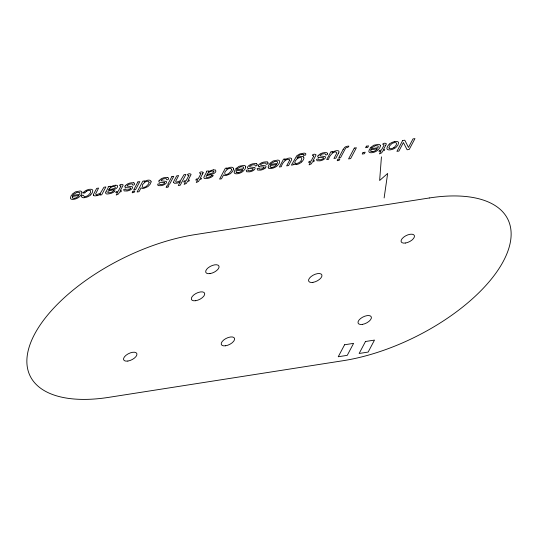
<?xml version="1.0" encoding="UTF-8"?>
<svg xmlns="http://www.w3.org/2000/svg" width="538" height="538" viewBox="0 0 538 538"><rect width="100%" height="100%" fill="white"/><g stroke="black" fill="none" stroke-linecap="round" stroke-linejoin="round"><path stroke-width="0.81" d="M381.435 156.867L379.64 180.499L387.663 173.444L384.125 197.944M120.922 186C117.6 185.933 121.164 183.176 123.101 184.87A1.567 0.746 -26.3 0 1 123.101 185.011L123.007 185.368A16.16 7.687 -26.3 0 1 122.496 186.444L120.115 190.963L121.521 190.741L120.976 191.777L119.564 191.999L118.535 193.942L116.208 195.038L117.661 192.295L115.731 192.597L116.282 191.562L118.205 191.259L120.64 186.673A6.745 3.208 -26.3 0 0 120.922 186.054M257.13 164.897C257.191 165.973 254.649 166.558 255.046 165.173A2.623 1.251 -26.3 0 0 254.474 164.756L252.033 164.971L250.103 165.939A1.695 0.807 -26.3 0 0 249.867 166.181A1.755 0.834 -26.3 0 0 249.645 166.545L249.619 166.639A1.264 0.605 -26.3 0 0 249.659 166.888L254.743 167.594A3.046 1.446 -26.3 0 1 254.985 167.836A3.282 1.56 -26.3 0 1 255.019 168.643A3.457 1.648 -26.3 0 1 254.178 169.826A3.618 1.722 -26.3 0 1 252.699 170.842L251.683 171.279A6.819 3.241 -26.3 0 1 251.273 171.42A6.745 3.208 -26.3 0 1 249.538 171.837L246.626 171.763L246.216 170.338L248.186 169.867L248.482 170.728L249.975 170.768A7.445 3.544 -26.3 0 0 250.6 170.654L252.019 170.169A1.432 0.679 -26.3 0 0 253.055 168.898M268.038 163.189C268.099 164.265 265.564 164.85 265.96 163.471A2.623 1.251 -26.3 0 0 265.382 163.054L262.947 163.263L261.017 164.231A1.755 0.834 -26.3 0 0 260.56 164.836L260.533 164.937A1.264 0.605 -26.3 0 0 260.567 165.179L265.651 165.886A3.046 1.446 -26.3 0 1 265.893 166.128A3.282 1.56 -26.3 0 1 265.933 166.941A3.457 1.648 -26.3 0 1 265.093 168.118M327.487 153.895C327.548 154.971 325.006 155.556 325.403 154.171A2.623 1.251 -26.3 0 0 324.831 153.754L322.397 153.969L320.466 154.937A1.755 0.834 -26.3 0 0 320.002 155.543L319.976 155.637A1.264 0.605 -26.3 0 0 320.016 155.886L325.1 156.592A3.046 1.446 -26.3 0 1 325.342 156.834A3.282 1.56 -26.3 0 1 325.376 157.641A3.457 1.648 -26.3 0 1 324.542 158.824A3.618 1.722 -26.3 0 1 323.056 159.84L322.04 160.277A6.819 3.241 -26.3 0 1 321.63 160.418A6.745 3.208 -26.3 0 1 319.895 160.835L316.983 160.761L316.573 159.335L318.543 158.865L318.839 159.725L320.332 159.766A7.445 3.544 -26.3 0 0 320.957 159.651L322.376 159.167A1.432 0.679 -26.3 0 0 323.412 157.896M203.055 172.853L203.149 172.49A1.567 0.746 -26.3 0 0 203.142 172.355C201.629 170.788 197.231 173.216 200.97 173.478A6.745 3.208 -26.3 0 1 200.674 174.157L198.253 178.744L196.323 179.046L195.771 180.082L197.702 179.779L196.249 182.523L198.583 181.427L199.611 179.484L201.017 179.262L201.568 178.226L200.156 178.448L202.55 173.929M105.959 191.945L107.808 188.401A30.74 14.62 -26.3 0 0 108.003 187.984L108.178 187.574A4.849 2.307 -26.3 0 0 108.232 186.572L110.243 186.256M338.563 153.101L335.88 158.172L333.964 158.475L336.519 153.639A13.255 6.301 -26.3 0 0 336.862 152.879C334.616 149.039 328.321 157.109 328.624 159.309L326.707 159.604L330.863 151.756L332.578 151.487L331.973 152.637L333.264 151.797A4.566 2.172 -26.3 0 1 335.147 150.996C336.237 150.667 339.357 150.055 339.001 152.086A11.096 5.279 -26.3 0 1 338.55 153.101M108.958 189.625L108.703 190.109L109.187 189.934A20.659 9.825 -26.3 0 1 112.092 189.134M313.513 156.511L311.085 161.104L309.155 161.4L308.604 162.436L310.534 162.133L309.081 164.877L311.415 163.781L312.444 161.837L313.849 161.615L314.394 160.58L312.988 160.801L315.382 156.282A16.16 7.687 -26.3 0 0 315.893 155.206L315.974 154.85A1.567 0.746 -26.3 0 0 315.974 154.709C314.34 153.115 310.083 155.664 313.802 155.812A6.745 3.208 -26.3 0 1 313.499 156.511M385.726 145.287L383.338 149.799L384.744 149.584L384.193 150.62L382.787 150.835L381.758 152.779L379.431 153.881L380.884 151.138L378.954 151.44L379.498 150.405L381.429 150.102L383.863 145.509A6.745 3.208 -26.3 0 0 384.145 144.89C380.628 144.601 384.455 142.126 386.318 143.707A1.567 0.746 -26.3 0 1 386.324 143.848L386.23 144.211A16.16 7.687 -26.3 0 1 385.719 145.287M125.132 186.04C126.981 183.418 130.633 182.49 133.68 182.812M159.093 180.734C160.936 178.105 164.594 177.184 167.641 177.5M258.563 165.179C260.405 162.55 264.064 161.629 267.11 161.945M318.012 155.879C319.854 153.256 323.506 152.328 326.553 152.651A4.452 2.118 -26.3 0 1 327.46 153.902M83.444 192.483L83.034 192.994L84.836 192.866M207.09 175.563L206.39 175.791L205.987 176.989A1.52 0.726 -26.3 0 0 206.135 177.204A2.791 1.325 -26.3 0 0 206.874 177.392L207.419 177.385A6.227 2.966 -26.3 0 0 207.903 177.338A7.169 3.41 -26.3 0 0 208.872 177.157L210.042 176.773A3.443 1.634 -26.3 0 0 211.75 175.361M81.715 195.805C83.948 193.673 83.229 197.244 85.307 196.511A4.257 2.024 -26.3 0 0 85.784 196.431A3.484 1.654 -26.3 0 0 88.165 195.415L90.169 193.176A12.65 6.019 -26.3 0 0 90.458 192.604L90.613 190.822A3.376 1.607 -26.3 0 0 89.059 190.412A3.322 1.58 -26.3 0 0 86.557 191.219M112.099 189.12C118.938 187.594 113.457 184.507 109.974 188.239A2.515 1.197 -26.3 0 0 109.839 188.374M96.88 195.691L97.728 195.462A4.465 2.125 -26.3 0 0 99.591 194.621L100.586 193.942L99.994 195.059L101.722 194.79L105.878 186.935L103.955 187.237L100.276 193.324L96.706 194.635L95.798 194.379L95.703 193.693L98.595 188.078L96.679 188.374L93.908 193.633A9.879 4.701 -26.3 0 0 93.511 194.554M210.055 174.796L210.869 174.601A11.48 5.461 -26.3 0 0 211.864 174.332C213.525 173.821 216.969 172.16 215.577 170.129A3.611 1.715 -26.3 0 0 214.992 169.941L213.579 169.941M72.583 196.437L78.904 195.449A3.934 1.87 -26.3 0 1 74.251 198.354M370.991 149.772L377.306 148.784A3.934 1.87 -26.3 0 1 372.652 151.689M301.966 154.359L299.8 154.957L298.113 156.175A2.401 1.143 -26.3 0 0 297.938 156.383L297.83 156.531A17.714 8.426 -26.3 0 0 297.245 157.533L296.989 157.997L297.897 157.439A4.472 2.125 -26.3 0 1 300.204 156.565L302.181 156.39A4.667 2.219 -26.3 0 1 303.472 156.861L303.661 157.083M296.404 164.507L295.698 164.581A4.56 2.165 -26.3 0 1 294.131 164.285L293.701 163.902L293.197 164.85L291.428 165.126L296.7 155.879A3.652 1.735 -26.3 0 1 296.936 155.65L300.002 153.888L303.943 153.148A5.286 2.515 -26.3 0 1 305.335 153.397L305.429 153.464A3.228 1.533 -26.3 0 1 305.84 154.164L305.523 155.119L303.755 155.22M372.72 151.568L372.545 151.588A3.43 1.627 -26.3 0 1 370.985 151.225L370.924 151.144M272.033 167.311L271.865 167.331A3.43 1.627 -26.3 0 1 270.305 166.968L270.244 166.888M238.072 172.624L237.904 172.644A3.43 1.627 -26.3 0 1 236.343 172.281L236.283 172.2M74.311 198.233L74.136 198.253A3.43 1.627 -26.3 0 1 72.583 197.89L72.522 197.809M115.334 185.301L116.753 185.301A3.611 1.715 -26.3 0 1 117.331 185.489C118.723 187.52 115.287 189.181 113.626 189.692A11.48 5.461 -26.3 0 1 112.63 189.961L111.81 190.156A27.889 13.262 -26.3 0 0 108.844 190.916L108.151 191.151L107.741 192.355A1.52 0.726 -26.3 0 0 107.889 192.564A2.791 1.325 -26.3 0 0 108.629 192.752L109.174 192.752A6.227 2.966 -26.3 0 0 109.658 192.698A7.169 3.41 -26.3 0 0 110.633 192.523L111.796 192.133A3.443 1.634 -26.3 0 0 113.505 190.721M84.264 197.661L84.473 197.641A7.788 3.705 -26.3 0 0 85.098 197.547A6.429 3.06 -26.3 0 0 87.876 196.686A5.01 2.381 -26.3 0 0 90.471 194.958M211.824 175.354C216.222 174.837 209.255 178.549 207.762 178.36C206.626 178.468 203.741 179.315 203.855 177.385A10.309 4.903 -26.3 0 1 204.211 176.578L206.047 173.041A30.74 14.62 -26.3 0 0 206.249 172.617L206.424 172.214A4.849 2.307 -26.3 0 0 206.478 171.205L208.488 170.889A4.781 2.273 -26.3 0 1 208.347 171.804M113.579 190.714C117.957 190.156 111.158 193.841 109.691 193.687C108.515 193.801 105.549 194.736 105.616 192.752A10.309 4.903 -26.3 0 1 105.973 191.945M318.758 157.446L318.947 157.479A19.368 9.213 -26.3 0 0 319.888 157.56L322.531 157.674A7.243 3.443 -26.3 0 1 322.787 157.695A2.051 0.975 -26.3 0 1 323.351 157.923M259.309 166.746L259.498 166.773A19.368 9.213 -26.3 0 0 260.439 166.854L263.082 166.975A7.243 3.443 -26.3 0 1 263.338 166.995A2.051 0.975 -26.3 0 1 263.902 167.224M248.401 168.455L248.59 168.481A19.368 9.213 -26.3 0 0 249.531 168.562L252.174 168.683A7.243 3.443 -26.3 0 1 252.43 168.697A2.051 0.975 -26.3 0 1 252.994 168.925M256.196 163.653C253.149 163.33 249.498 164.258 247.648 166.881A3.383 1.607 -26.3 0 0 248.341 168.502M294.938 163.101A3.43 1.627 -26.3 0 0 299.101 162.563L299.404 162.368A3.43 1.627 -26.3 0 0 299.868 162.025L301.341 160.263A11.587 5.514 -26.3 0 0 301.616 159.712L301.744 157.97A3.41 1.621 -26.3 0 0 297.306 158.656L295.456 160.647A11.09 5.272 -26.3 0 0 295.154 161.192L294.831 162.698A3.558 1.695 -26.3 0 0 295.019 163.041L295.086 163.115M389.008 147.943L389.324 146.417A11.002 5.232 -26.3 0 1 389.626 145.865L391.751 143.68A3.672 1.748 -26.3 0 1 394.536 142.637A3.618 1.722 -26.3 0 1 396.351 143.041A3.524 1.675 -26.3 0 1 396.506 143.303L396.277 144.789A10.713 5.098 -26.3 0 1 395.887 145.522L394.441 147.204A3.497 1.661 -26.3 0 1 393.957 147.56M394.751 141.602A7.949 3.779 -26.3 0 1 395.504 141.501L396.513 141.46A5.588 2.656 -26.3 0 1 398.221 142.025A5.353 2.549 -26.3 0 1 398.591 142.657L397.918 145.119L395.941 147.439A5.185 2.468 -26.3 0 1 394.61 148.353A6.167 2.932 -26.3 0 1 391.113 149.685A7.794 3.705 -26.3 0 1 390.03 149.853L389.27 149.894A5.71 2.717 -26.3 0 1 387.333 149.315A5.656 2.69 -26.3 0 1 386.903 148.387L387.407 146.618A14.351 6.826 -26.3 0 1 387.831 145.892L389.055 144.379A5.037 2.394 -26.3 0 1 389.324 144.13M389.27 144.11A5.992 2.851 -26.3 0 1 394.731 141.642M393.964 147.567A3.672 1.748 -26.3 0 1 388.994 147.957M370.85 151.185A4.775 2.273 -26.3 0 1 371.052 149.766M318.698 157.499A3.383 1.607 -26.3 0 1 317.965 155.886M301.818 161.857A5.467 2.603 -26.3 0 1 296.377 164.561M303.694 157.062A8.265 3.934 -26.3 0 1 301.704 161.837M301.952 154.386A3.9 1.856 -26.3 0 1 303.614 154.413A2.179 1.036 -26.3 0 1 303.728 155.226M268.751 168.078A5.824 2.771 -26.3 0 1 268.516 167.89A5.602 2.663 -26.3 0 1 268.132 167.096L268.872 164.736L277.312 163.417L277.595 162.214A3.934 1.87 -26.3 0 0 277.373 161.669L274.784 161.387L271.468 163.364L269.572 163.505L273.136 160.963L277.763 160.082A5.501 2.616 -26.3 0 1 279.673 161.407L279.269 163.148A11.964 5.689 -26.3 0 1 278.872 163.868L277.231 165.798A5.642 2.683 -26.3 0 1 276.303 166.518A5.911 2.811 -26.3 0 1 275.792 166.847A5.562 2.65 -26.3 0 1 273.089 168.058L272.235 168.273A7.619 3.625 -26.3 0 1 271.374 168.421L270.607 168.481A5.474 2.603 -26.3 0 1 268.744 168.085M271.972 167.432A3.934 1.87 -26.3 0 0 276.626 164.527L270.305 165.516A4.775 2.273 -26.3 0 0 270.17 166.928M267.144 161.918A4.452 2.118 -26.3 0 1 268.011 163.202M259.255 166.8A3.383 1.607 -26.3 0 1 258.516 165.186M263.963 167.197A1.432 0.679 -26.3 0 1 262.927 168.455L261.508 168.945A7.445 3.544 -26.3 0 1 260.883 169.06L259.336 168.993L259.094 168.159L257.124 168.629L257.541 170.055L260.446 170.129A6.745 3.208 -26.3 0 0 262.188 169.719A6.819 3.241 -26.3 0 0 262.598 169.571L263.613 169.134A3.618 1.722 -26.3 0 0 265.086 168.118M256.229 163.626A4.452 2.118 -26.3 0 1 257.103 164.904M238.011 172.745A3.934 1.87 -26.3 0 0 242.665 169.84L236.343 170.828A4.775 2.273 -26.3 0 0 236.209 172.234M208.354 171.797A7.68 3.652 -26.3 0 1 213.633 169.847M207.09 175.549A27.889 13.262 -26.3 0 1 210.049 174.81M203.061 172.853A16.16 7.687 -26.3 0 1 202.544 173.929M167.674 177.473A4.452 2.118 -26.3 0 1 168.542 178.751C168.683 179.82 166.074 180.405 166.491 179.026A2.623 1.251 -26.3 0 0 165.912 178.609L163.478 178.818L161.548 179.786A1.755 0.834 -26.3 0 0 161.091 180.391L161.064 180.492A1.264 0.605 -26.3 0 0 161.104 180.734L166.181 181.441A3.046 1.446 -26.3 0 1 166.43 181.683A3.282 1.56 -26.3 0 1 166.464 182.496A3.457 1.648 -26.3 0 1 165.623 183.673A3.618 1.722 -26.3 0 1 164.144 184.689L163.128 185.126A6.819 3.241 -26.3 0 1 162.718 185.267A6.745 3.208 -26.3 0 1 160.976 185.684L158.071 185.61L157.654 184.184L159.625 183.714L159.921 184.574L161.413 184.615A7.445 3.544 -26.3 0 0 162.039 184.5L163.465 184.016A1.432 0.679 -26.3 0 0 164.493 182.752M159.046 180.734A3.383 1.607 -26.3 0 0 159.786 182.355L160.028 182.328A19.368 9.213 -26.3 0 0 160.97 182.409L163.613 182.53A7.243 3.443 -26.3 0 1 163.868 182.55A2.051 0.975 -26.3 0 1 164.433 182.779M133.713 182.786A4.452 2.118 -26.3 0 1 134.587 184.063C134.722 185.133 132.113 185.718 132.53 184.332A2.623 1.251 -26.3 0 0 131.958 183.915L129.517 184.131L127.587 185.099A1.755 0.834 -26.3 0 0 127.129 185.704L127.102 185.798A1.264 0.605 -26.3 0 0 127.143 186.047L132.227 186.753A3.046 1.446 -26.3 0 1 132.469 186.995A3.282 1.56 -26.3 0 1 132.503 187.802A3.457 1.648 -26.3 0 1 131.662 188.986A3.618 1.722 -26.3 0 1 130.183 190.001L129.167 190.439A6.819 3.241 -26.3 0 1 128.757 190.58A6.745 3.208 -26.3 0 1 127.022 190.997L124.11 190.923L123.7 189.497L125.67 189.026L125.966 189.88L127.459 189.921A7.445 3.544 -26.3 0 0 128.084 189.806L129.503 189.329A1.432 0.679 -26.3 0 0 130.539 188.058M125.092 186.047A3.383 1.607 -26.3 0 0 125.825 187.661L126.074 187.641A19.368 9.213 -26.3 0 0 127.015 187.722L129.658 187.836A7.243 3.443 -26.3 0 1 129.914 187.856A2.051 0.975 -26.3 0 1 130.478 188.085M110.256 186.249A4.781 2.273 -26.3 0 1 110.102 187.163A7.68 3.652 -26.3 0 1 115.388 185.213M108.992 189.618A6.416 3.053 -26.3 0 1 109.813 188.374M93.612 195.375A4.344 2.065 -26.3 0 1 93.538 194.548M96.901 195.563A4.613 2.192 -26.3 0 1 93.511 195.435M84.89 192.86A4.23 2.011 -26.3 0 1 86.537 191.212M84.21 197.742A5.131 2.441 -26.3 0 1 81.621 195.825M90.512 194.964A9.657 4.593 -26.3 0 0 92.442 192.18L92.798 190.472A5.36 2.549 -26.3 0 0 90.808 189.262L89.833 189.295A7.613 3.618 -26.3 0 0 89.039 189.41A5.474 2.603 -26.3 0 0 83.37 192.476M72.448 197.843A4.775 2.273 -26.3 0 1 72.643 196.424M81.964 192.49L81.541 194.063A11.964 5.689 -26.3 0 1 81.144 194.783L79.51 196.713A5.642 2.683 -26.3 0 1 78.575 197.439A5.911 2.811 -26.3 0 1 78.071 197.769A5.562 2.65 -26.3 0 1 75.367 198.979L74.513 199.194A7.619 3.625 -26.3 0 1 73.652 199.336L72.886 199.403A5.474 2.603 -26.3 0 1 71.023 198.999A5.824 2.771 -26.3 0 1 70.794 198.804A5.602 2.663 -26.3 0 1 70.411 198.018L71.15 195.657L79.59 194.339L79.873 193.135A3.934 1.87 -26.3 0 0 79.651 192.591L77.062 192.308L73.746 194.279L71.85 194.42L75.407 191.884L80.041 191.003A5.501 2.616 -26.3 0 1 81.951 192.328L81.964 192.49M245.725 166.881L245.308 168.455A11.964 5.689 -26.3 0 1 244.911 169.174L243.27 171.104A5.642 2.683 -26.3 0 1 242.342 171.83A5.911 2.811 -26.3 0 1 241.831 172.16A5.562 2.65 -26.3 0 1 239.134 173.37L238.273 173.586A7.619 3.625 -26.3 0 1 237.419 173.727L236.646 173.794A5.474 2.603 -26.3 0 1 234.79 173.391A5.824 2.771 -26.3 0 1 234.555 173.196A5.602 2.663 -26.3 0 1 234.171 172.409L234.911 170.048L243.351 168.73L243.633 167.526A3.934 1.87 -26.3 0 0 243.418 166.982L240.822 166.699L237.507 168.67L235.617 168.811L239.175 166.276L243.801 165.395A5.501 2.616 -26.3 0 1 245.711 166.719L245.725 166.881M380.366 145.825L379.949 147.405A11.964 5.689 -26.3 0 1 379.552 148.125L377.918 150.048A5.642 2.683 -26.3 0 1 376.983 150.774A5.911 2.811 -26.3 0 1 376.472 151.104A5.562 2.65 -26.3 0 1 373.775 152.315L372.921 152.53A7.619 3.625 -26.3 0 1 372.061 152.671L371.287 152.738A5.474 2.603 -26.3 0 1 369.431 152.341A5.824 2.771 -26.3 0 1 369.196 152.14A5.602 2.663 -26.3 0 1 368.812 151.353L369.552 148.992L377.992 147.674L378.275 146.471A3.934 1.87 -26.3 0 0 378.059 145.926L375.463 145.643L372.148 147.62L370.258 147.755L373.816 145.22L378.443 144.339A5.501 2.616 -26.3 0 1 380.359 145.663L380.366 145.825M149.1 182.315L148.71 183.66A12.327 5.864 -26.3 0 1 148.407 184.225L146.242 186.471A3.174 1.513 -26.3 0 1 142.362 187.056L142.388 185.079A12.495 5.945 -26.3 0 1 142.678 184.507L144.93 182.174A3.181 1.513 -26.3 0 1 147.136 181.319A3.134 1.493 -26.3 0 1 148.676 181.541L149.1 182.315M231.582 169.416L231.199 170.761A12.327 5.864 -26.3 0 1 230.889 171.326L228.724 173.572A3.174 1.513 -26.3 0 1 224.844 174.157L224.871 172.18A12.495 5.945 -26.3 0 1 225.166 171.609L227.413 169.275A3.181 1.513 -26.3 0 1 229.618 168.421A3.134 1.493 -26.3 0 1 231.158 168.643L231.582 169.416M213.862 171.588L212.813 172.906L210.345 173.754A20.659 9.825 -26.3 0 0 207.433 174.561L206.948 174.749L207.204 174.258A6.416 3.053 -26.3 0 1 208.051 173.007A2.515 1.197 -26.3 0 1 208.219 172.88C209.618 171.824 212.416 170.176 213.862 171.588M289.605 159.954L289.545 160.284A13.255 6.301 -26.3 0 1 289.202 161.037L286.653 165.872L288.57 165.569L291.253 160.499A11.096 5.279 -26.3 0 0 291.71 159.477C291.986 157.446 288.96 158.064 287.837 158.394A4.566 2.172 -26.3 0 0 285.947 159.194L284.663 160.035L285.274 158.885L283.553 159.154L279.397 167.002L281.313 166.706C281.724 163.935 286.223 157.378 289.605 159.954M151.117 181.831L150.156 184.258L147.896 186.605L143.801 188.367L142.133 188.421L141.077 187.809L139.019 191.696L137.109 191.992L142.852 181.158L144.628 180.876L144.103 181.871L144.978 181.266A3.86 1.836 -26.3 0 1 146.625 180.506C148.044 179.981 151.017 179.645 151.117 181.831M233.6 168.932L232.638 171.36L230.378 173.707L226.29 175.469L224.615 175.523L223.559 174.911L221.501 178.798L219.598 179.093L225.335 168.26L227.117 167.977L226.592 168.972L227.46 168.367A3.86 1.836 -26.3 0 1 229.107 167.607C230.526 167.083 233.505 166.746 233.6 168.932M173.539 182.308L174.467 183.297L177.136 183.122A4.869 2.313 -26.3 0 0 179.611 182.12L180.331 181.669L178.273 185.556L180.19 185.26L185.933 174.42L184.009 174.715L180.418 180.721L176.733 182.126L175.852 181.891L175.758 181.098L178.629 175.563L176.713 175.859L174.077 180.835A9.038 4.297 -26.3 0 0 173.512 182.315M188.845 175.354L188.838 175.401A6.745 3.208 -26.3 0 1 188.542 176.054L186.128 180.64L184.198 180.943L183.646 181.979L185.576 181.676L184.124 184.42L186.457 183.324L187.486 181.38L188.892 181.158L189.437 180.122L188.031 180.344L190.425 175.825A16.16 7.687 -26.3 0 0 190.936 174.749L191.024 174.386A1.567 0.746 -26.3 0 0 191.017 174.251C189.463 172.678 185.052 175.173 188.845 175.354M132.98 191.239L132.166 192.765L134.083 192.469L134.897 190.936L132.98 191.239M137.91 181.931L133.747 189.779L135.67 189.484L139.826 181.629L137.91 181.931M166.935 185.926L166.128 187.459L168.044 187.157L168.858 185.63L166.935 185.926M171.864 176.619L167.708 184.473L169.625 184.171L173.781 176.316L171.864 176.619M338.019 159.161L337.198 160.707L339.115 160.405L339.935 158.858L338.019 159.161M343.163 149.436L338.779 157.721L340.702 157.419L345.066 149.167A12.603 5.992 -26.3 0 1 345.477 148.468L345.961 147.863A0.8 0.383 -26.3 0 1 346.122 147.735L347.938 147.325L348.9 146.141A6.416 3.053 -26.3 0 0 347.272 146.269L345.995 146.632A2.549 1.21 -26.3 0 0 344.67 147.419L343.163 149.436M354.307 148.091L348.57 158.925L350.635 158.602L356.378 147.762L354.307 148.091M363.029 152.536L362.222 154.056L364.408 153.713L365.208 152.193L363.029 152.536M366.378 146.202L365.578 147.715L367.763 147.372L368.564 145.859L366.378 146.202M402.659 140.526L396.923 151.366L398.907 151.057L403.413 142.543L407.111 149.772L409.23 149.443L414.966 138.602L412.989 138.912L408.476 147.432L404.784 140.196L402.659 140.526M344.582 344.771L338.241 356.748L347.252 355.342L353.594 343.358L344.582 344.771M365.49 341.502L359.149 353.479L368.153 352.074L374.495 340.09L365.49 341.502M429.304 197.977L194.83 234.649A135.623 64.506 -26.3 0 0 34.526 334.333A135.623 64.506 -26.3 0 0 108.696 397.36L343.17 360.695A135.623 64.506 -26.3 0 0 503.474 261.004A135.623 64.506 -26.3 0 0 429.304 197.977M127.849 361.065A7.297 3.47 -26.3 0 0 136.86 353.668A7.297 3.47 -26.3 0 0 125.979 355.302A7.297 3.47 -26.3 0 0 127.849 361.065M225.55 345.786A7.297 3.47 -26.3 0 0 234.561 338.395A7.297 3.47 -26.3 0 0 223.674 340.023A7.297 3.47 -26.3 0 0 225.55 345.786M209.995 273.6A7.297 3.47 -26.3 0 0 219.006 266.202A7.297 3.47 -26.3 0 0 208.125 267.837A7.297 3.47 -26.3 0 0 209.995 273.6M195.644 300.715A7.297 3.47 -26.3 0 0 204.655 293.324A7.297 3.47 -26.3 0 0 193.767 294.952A7.297 3.47 -26.3 0 0 195.644 300.715M312.881 282.383A7.297 3.47 -26.3 0 0 321.892 274.992A7.297 3.47 -26.3 0 0 311.004 276.619A7.297 3.47 -26.3 0 0 312.881 282.383M405.39 243.041A7.297 3.47 -26.3 0 0 414.401 235.651A7.297 3.47 -26.3 0 0 403.52 237.278A7.297 3.47 -26.3 0 0 405.39 243.041M362.323 324.401A7.297 3.47 -26.3 0 0 371.334 317.003A7.297 3.47 -26.3 0 0 360.447 318.637A7.297 3.47 -26.3 0 0 362.323 324.401"/></g></svg>
